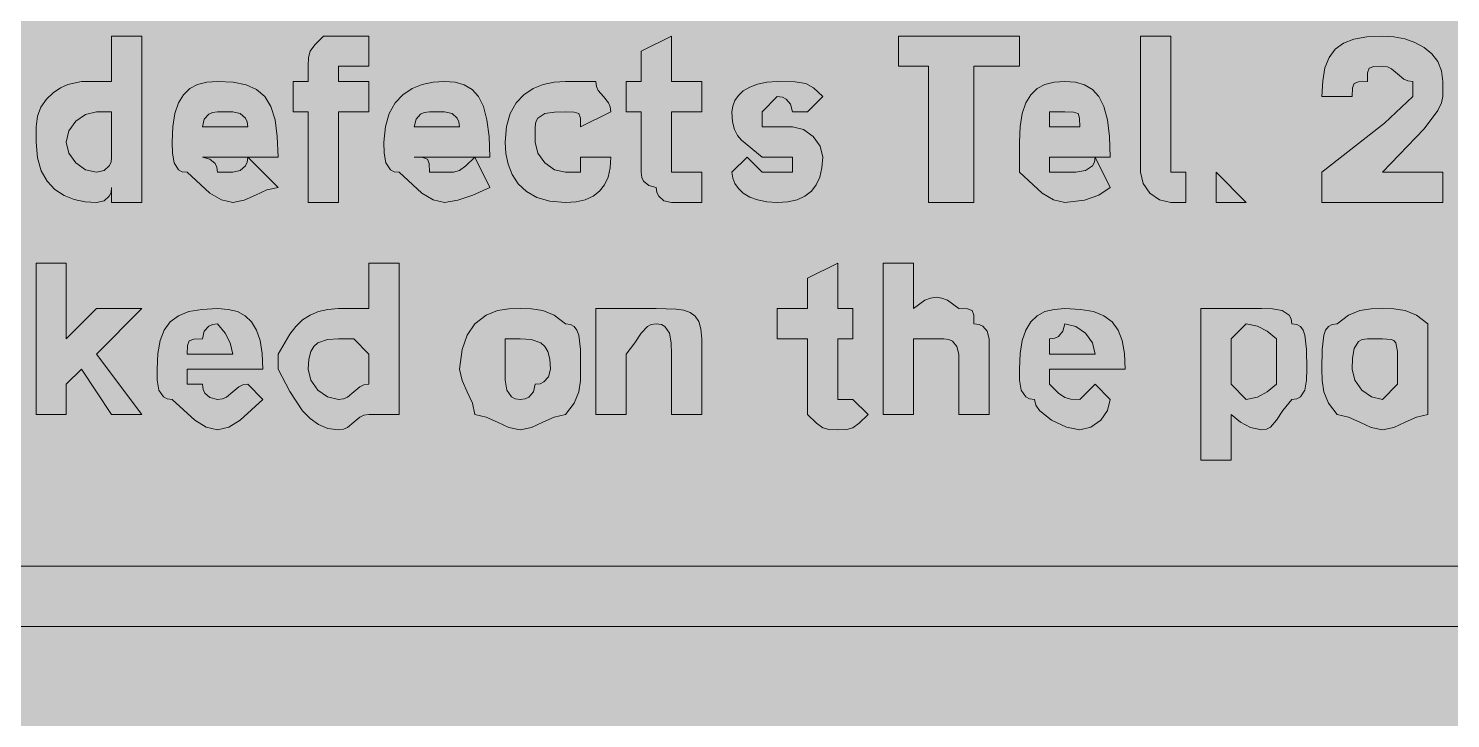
# Model space of a CAD drawing. Header units: metres. Extents: x 9 to 558, y 11 to 260.
# Drawn here: x 253.4 to 366.2, y 133.6 to 188.3 of the extents above; entities that cross this region are included whole.
import ezdxf

# ---------------------------------------------------------------- set-up
doc = ezdxf.new("R2010")
doc.units = ezdxf.units.M
doc.layers.add('FILL_BLACK_000000', color=7, linetype='Continuous', true_color=0x000000)
doc.layers.add('FILL_YELLOW_FFFF00', color=7, linetype='Continuous', true_color=0xffff00)

msp = doc.modelspace()

# ---------------------------------------------------------------- hatches: boundary and pattern name
at = {"layer": 'FILL_BLACK_000000', "true_color": 0x000000}
h = msp.add_hatch(color=7, dxfattribs=at)
h.dxf.hatch_style = 1
h.paths.add_polyline_path([(262.41, 187.68), (262.41, 174.48), (260.01, 174.48), (260.01, 175.68), (259.96, 175.28), (259.82, 174.99), (259.41, 174.63), (258.81, 174.48), (257.91, 174.54), (257.05, 174.72), (256.24, 175.05), (255.51, 175.53), (254.9, 176.18), (254.42, 177.01), (254.12, 178.04), (254.01, 179.28), (254.01, 180.48), (254.12, 181.32), (254.4, 182.05), (254.83, 182.67), (255.36, 183.18), (255.94, 183.57), (256.54, 183.85), (257.61, 184.08), (260.01, 184.08), (260.01, 187.68), (262.41, 187.68)])
h.paths.add_polyline_path([(260.01, 181.68), (258.81, 181.68), (257.93, 181.47), (257.16, 180.93), (256.62, 180.16), (256.41, 179.28), (256.62, 178.4), (257.16, 177.63), (257.93, 177.09), (258.81, 176.88), (259.41, 177.03), (259.82, 177.39), (259.96, 177.68), (260.01, 178.08), (260.01, 180.48), (260.01, 181.68)], flags=16)
h = msp.add_hatch(color=7, dxfattribs=at)
h.dxf.hatch_style = 1
h.paths.add_polyline_path([(275.61, 174.48), (275.61, 181.68), (274.41, 181.68), (274.41, 184.08), (275.61, 184.08), (275.61, 185.28), (275.63, 185.99), (275.76, 186.48), (276.12, 186.97), (276.81, 187.68), (279.21, 187.68), (280.41, 187.68), (280.41, 185.28), (279.21, 185.28), (278.01, 185.28), (278.01, 184.08), (280.41, 184.08), (280.41, 181.68), (278.01, 181.68), (278.01, 174.48), (275.61, 174.48)])
h = msp.add_hatch(color=7, dxfattribs=at)
h.dxf.hatch_style = 1
h.paths.add_polyline_path([(306.81, 184.08), (306.81, 181.68), (304.41, 181.68), (304.41, 178.08), (304.41, 176.88), (305.61, 176.88), (306.81, 176.88), (306.81, 174.48), (304.41, 174.48), (303.81, 174.63), (303.4, 174.99), (303.26, 175.28), (303.21, 175.68), (302.61, 175.83), (302.2, 176.19), (302.06, 176.48), (302.01, 176.88), (302.01, 181.68), (300.81, 181.68), (300.81, 184.08), (302.01, 184.08), (302.01, 186.48), (304.41, 187.68), (304.41, 184.08), (306.81, 184.08)])
h = msp.add_hatch(color=7, dxfattribs=at)
h.dxf.hatch_style = 1
h.paths.add_polyline_path([(328.41, 174.48), (324.81, 174.48), (324.81, 185.28), (322.41, 185.28), (322.41, 187.68), (332.01, 187.68), (332.01, 185.28), (328.41, 185.28), (328.41, 174.48)])
h = msp.add_hatch(color=7, dxfattribs=at)
h.dxf.hatch_style = 1
h.paths.add_polyline_path([(344.01, 178.08), (344.01, 176.88), (345.21, 176.88), (345.21, 174.48), (344.01, 174.48), (343.13, 174.69), (342.36, 175.23), (341.82, 176), (341.61, 176.88), (341.61, 187.68), (344.01, 187.68), (344.01, 178.08)])
h = msp.add_hatch(color=7, dxfattribs=at)
h.dxf.hatch_style = 1
h.paths.add_polyline_path([(365.61, 176.88), (365.61, 174.48), (356.01, 174.48), (356.01, 176.88), (360.96, 180.78), (363.21, 182.88), (363.21, 184.08), (362.81, 184.13), (362.5, 184.27), (362.01, 184.68), (361.52, 185.09), (361.21, 185.23), (360.81, 185.28), (360.12, 185.26), (359.76, 185.13), (359.63, 184.77), (359.61, 184.08), (358.92, 184.06), (358.56, 183.93), (358.43, 183.57), (358.41, 182.88), (356.01, 182.88), (356.07, 184.12), (356.25, 185.15), (356.58, 185.98), (357.06, 186.63), (357.71, 187.11), (358.54, 187.44), (359.57, 187.62), (360.81, 187.68), (361.71, 187.62), (362.57, 187.45), (363.38, 187.17), (364.11, 186.78), (364.72, 186.27), (365.2, 185.65), (365.5, 184.92), (365.61, 184.08), (365.61, 182.88), (365.5, 182.38), (365.2, 181.77), (364.11, 180.33), (360.81, 176.88), (365.61, 176.88)])
h = msp.add_hatch(color=7, dxfattribs=at)
h.dxf.hatch_style = 1
h.paths.add_polyline_path([(271.41, 175.08), (270.51, 174.67), (269.61, 174.48), (268.71, 174.69), (267.81, 175.23), (266.01, 176.88), (265.61, 176.93), (265.32, 177.09), (264.96, 177.63), (264.83, 178.4), (264.81, 179.28), (264.87, 180.52), (265.03, 181.55), (265.32, 182.38), (265.71, 183.03), (266.22, 183.51), (266.83, 183.84), (267.57, 184.02), (268.41, 184.08), (269.65, 184.02), (270.68, 183.82), (271.51, 183.45), (272.16, 182.88), (272.64, 182.09), (272.97, 181.04), (273.15, 179.72), (273.21, 178.08), (270.81, 178.08), (273.21, 175.68), (272.31, 175.49), (271.41, 175.08)])
h.paths.add_polyline_path([(267.21, 178.08), (267.81, 177.93), (268.22, 177.57), (268.36, 177.28), (268.41, 176.88), (269.61, 176.88), (270.21, 177.03), (270.62, 177.39), (270.76, 177.68), (270.81, 178.08), (267.21, 178.08)], flags=16)
h.paths.add_polyline_path([(270.76, 180.88), (270.62, 181.17), (270.21, 181.53), (269.61, 181.68), (268.41, 181.68), (268.01, 181.63), (267.72, 181.49), (267.36, 181.08), (267.21, 180.48), (270.81, 180.48), (270.76, 180.88)], flags=16)
h = msp.add_hatch(color=7, dxfattribs=at)
h.dxf.hatch_style = 1
h.paths.add_polyline_path([(287.48, 174.67), (286.41, 174.48), (285.51, 174.69), (284.61, 175.23), (282.81, 176.88), (282.41, 176.93), (282.12, 177.09), (281.76, 177.63), (281.63, 178.4), (281.61, 179.28), (281.72, 180.52), (282.02, 181.55), (282.5, 182.38), (283.11, 183.03), (283.84, 183.51), (284.65, 183.84), (285.51, 184.02), (286.41, 184.08), (287.25, 184.02), (287.98, 183.82), (288.6, 183.45), (289.11, 182.88), (289.5, 182.09), (289.78, 181.04), (289.95, 179.72), (290.01, 178.08), (288.81, 178.08), (290.01, 175.68), (288.66, 175.08), (287.48, 174.67)])
h.paths.add_polyline_path([(284.01, 178.08), (284.7, 178.06), (285.06, 177.93), (285.19, 177.57), (285.21, 176.88), (286.41, 176.88), (287.12, 176.9), (287.61, 177.03), (288.1, 177.39), (288.81, 178.08), (284.01, 178.08)], flags=16)
h.paths.add_polyline_path([(287.56, 180.88), (287.42, 181.17), (287.01, 181.53), (286.41, 181.68), (285.21, 181.68), (284.81, 181.63), (284.52, 181.49), (284.16, 181.08), (284.01, 180.48), (287.61, 180.48), (287.56, 180.88)], flags=16)
h = msp.add_hatch(color=7, dxfattribs=at)
h.dxf.hatch_style = 1
h.paths.add_polyline_path([(298.41, 184.08), (298.46, 183.68), (298.6, 183.37), (299.01, 182.88), (299.42, 182.39), (299.56, 182.08), (299.61, 181.68), (297.21, 180.48), (297.19, 181.17), (297.06, 181.53), (296.7, 181.66), (296.01, 181.68), (295.13, 181.66), (294.36, 181.53), (293.82, 181.17), (293.66, 180.88), (293.61, 180.48), (293.61, 179.28), (293.82, 178.4), (294.36, 177.63), (295.13, 177.09), (296.01, 176.88), (297.21, 176.88), (297.21, 178.08), (299.61, 178.08), (299.55, 177.24), (299.38, 176.5), (299.1, 175.89), (298.71, 175.38), (298.2, 174.99), (297.58, 174.7), (296.85, 174.54), (296.01, 174.48), (294.77, 174.59), (293.74, 174.89), (292.91, 175.37), (292.26, 175.98), (291.78, 176.71), (291.45, 177.52), (291.27, 178.38), (291.21, 179.28), (291.32, 180.52), (291.62, 181.55), (292.1, 182.38), (292.71, 183.03), (293.44, 183.51), (294.25, 183.84), (295.11, 184.02), (296.01, 184.08), (298.41, 184.08)])
h = msp.add_hatch(color=7, dxfattribs=at)
h.dxf.hatch_style = 1
h.paths.add_polyline_path([(316.35, 177.24), (316.18, 176.5), (315.9, 175.89), (315.51, 175.38), (315, 174.99), (314.38, 174.7), (313.65, 174.54), (312.81, 174.48), (311.97, 174.53), (311.23, 174.69), (310.62, 174.92), (310.11, 175.23), (309.72, 175.59), (309.44, 176), (309.27, 176.43), (309.21, 176.88), (310.41, 178.08), (311.61, 176.88), (312.81, 176.88), (314.01, 176.88), (314.01, 178.08), (311.61, 178.08), (309.96, 179.43), (309.65, 179.8), (309.42, 180.27), (309.26, 180.89), (309.21, 181.68), (309.27, 182.13), (309.44, 182.56), (309.72, 182.97), (310.11, 183.33), (310.62, 183.64), (311.23, 183.87), (311.97, 184.03), (312.81, 184.08), (314.22, 184.06), (315.06, 183.93), (315.68, 183.57), (316.41, 182.88), (315.21, 181.68), (314.01, 181.68), (313.86, 182.28), (313.5, 182.69), (313.21, 182.83), (312.81, 182.88), (311.61, 181.68), (311.61, 180.48), (314.01, 180.48), (314.89, 180.27), (315.66, 179.73), (316.2, 178.96), (316.41, 178.08), (316.35, 177.24)])
h = msp.add_hatch(color=7, dxfattribs=at)
h.dxf.hatch_style = 1
h.paths.add_polyline_path([(337.18, 174.67), (335.61, 174.48), (334.71, 174.69), (333.81, 175.23), (332.01, 176.88), (332.01, 179.28), (332.07, 180.52), (332.23, 181.55), (332.52, 182.38), (332.91, 183.03), (333.42, 183.51), (334.03, 183.84), (334.77, 184.02), (335.61, 184.08), (336.45, 184.02), (337.18, 183.82), (337.8, 183.45), (338.31, 182.88), (338.7, 182.09), (338.99, 181.04), (339.15, 179.72), (339.21, 178.08), (338.01, 178.08), (339.21, 175.68), (338.31, 175.08), (337.18, 174.67)])
h.paths.add_polyline_path([(334.41, 178.08), (334.41, 176.88), (335.61, 176.88), (336.49, 176.9), (337.26, 177.03), (337.8, 177.39), (337.96, 177.68), (338.01, 178.08), (334.41, 178.08)], flags=16)
h.paths.add_polyline_path([(336.79, 181.17), (336.66, 181.53), (336.3, 181.66), (335.61, 181.68), (334.41, 181.68), (334.41, 180.48), (336.81, 180.48), (336.79, 181.17)], flags=16)
h = msp.add_hatch(color=7, dxfattribs=at)
h.dxf.hatch_style = 1
h.paths.add_polyline_path([(347.61, 176.88), (350.01, 174.48), (347.61, 174.48), (347.61, 176.88)])
h = msp.add_hatch(color=7, dxfattribs=at)
h.dxf.hatch_style = 1
h.paths.add_polyline_path([(254.01, 169.68), (256.41, 169.68), (256.41, 163.68), (258.81, 166.08), (262.41, 166.08), (258.81, 162.48), (262.41, 157.68), (260.01, 157.68), (257.61, 161.28), (256.41, 160.08), (256.41, 157.68), (254.01, 157.68), (254.01, 169.68)])
h = msp.add_hatch(color=7, dxfattribs=at)
h.dxf.hatch_style = 1
h.paths.add_polyline_path([(282.81, 169.68), (282.81, 157.68), (280.41, 157.68), (280.01, 157.63), (279.7, 157.49), (279.21, 157.08), (278.72, 156.67), (278.41, 156.53), (278.01, 156.48), (277.16, 156.59), (276.42, 156.89), (275.75, 157.37), (275.16, 157.98), (274.13, 159.52), (273.21, 161.28), (273.21, 162.48), (274.13, 164.05), (274.62, 164.67), (275.16, 165.18), (275.75, 165.57), (276.42, 165.85), (277.16, 166.02), (278.01, 166.08), (280.41, 166.08), (280.41, 169.68), (282.81, 169.68)])
h.paths.add_polyline_path([(279.21, 163.68), (278.01, 163.68), (277.13, 163.64), (276.36, 163.38), (276.05, 163.09), (275.82, 162.67), (275.66, 162.07), (275.61, 161.28), (275.82, 160.4), (276.36, 159.63), (277.13, 159.09), (278.01, 158.88), (278.41, 158.93), (278.72, 159.07), (279.21, 159.48), (279.7, 159.89), (280.01, 160.03), (280.41, 160.08), (280.41, 162.48), (279.21, 163.68)], flags=16)
h = msp.add_hatch(color=7, dxfattribs=at)
h.dxf.hatch_style = 1
h.paths.add_polyline_path([(318.81, 166.08), (318.81, 163.68), (317.61, 163.68), (317.61, 160.08), (317.61, 158.88), (318.81, 158.88), (320.01, 157.68), (319.3, 156.99), (318.81, 156.63), (318.32, 156.5), (317.61, 156.48), (316.9, 156.5), (316.41, 156.63), (315.92, 156.99), (315.21, 157.68), (315.21, 158.88), (315.21, 163.68), (312.81, 163.68), (312.81, 166.08), (315.21, 166.08), (315.21, 168.48), (317.61, 169.68), (317.61, 166.08), (318.81, 166.08)])
h = msp.add_hatch(color=7, dxfattribs=at)
h.dxf.hatch_style = 1
h.paths.add_polyline_path([(324.51, 166.75), (324.96, 166.92), (325.41, 166.98), (325.86, 166.92), (326.31, 166.75), (327.21, 166.08), (327.9, 166.06), (328.26, 165.93), (328.39, 165.57), (328.41, 164.88), (328.81, 164.83), (329.1, 164.69), (329.46, 164.28), (329.61, 163.68), (329.61, 157.68), (327.21, 157.68), (327.21, 162.48), (327.06, 163.08), (326.7, 163.49), (326.41, 163.63), (326.01, 163.68), (324.81, 163.68), (323.61, 163.68), (323.61, 162.48), (323.61, 157.68), (321.21, 157.68), (321.21, 169.68), (323.61, 169.68), (323.61, 166.08), (324.51, 166.75)])
h = msp.add_hatch(color=7, dxfattribs=at)
h.dxf.hatch_style = 1
h.paths.add_polyline_path([(266.01, 160.08), (267.21, 160.08), (267.26, 159.68), (267.4, 159.39), (267.81, 159.03), (268.41, 158.88), (268.81, 158.93), (269.12, 159.07), (269.61, 159.48), (270.1, 159.89), (270.41, 160.03), (270.81, 160.08), (272.01, 158.88), (270.21, 157.23), (269.31, 156.69), (268.41, 156.48), (267.51, 156.69), (266.61, 157.23), (264.81, 158.88), (264.41, 158.93), (264.12, 159.09), (263.76, 159.63), (263.63, 160.4), (263.61, 161.28), (263.67, 162.52), (263.85, 163.55), (264.18, 164.38), (264.66, 165.03), (265.31, 165.51), (266.14, 165.84), (267.17, 166.02), (268.41, 166.08), (269.25, 166.02), (269.98, 165.84), (270.6, 165.51), (271.11, 165.03), (271.5, 164.38), (271.78, 163.55), (271.95, 162.52), (272.01, 161.28), (266.01, 161.28), (266.01, 160.08)])
h.paths.add_polyline_path([(269.42, 163.36), (269.01, 164.13), (268.41, 164.88), (268.01, 164.83), (267.72, 164.69), (267.36, 164.28), (267.21, 163.68), (266.52, 163.66), (266.16, 163.53), (266.03, 163.17), (266.01, 162.48), (269.61, 162.48), (269.42, 163.36)], flags=16)
h = msp.add_hatch(color=7, dxfattribs=at)
h.dxf.hatch_style = 1
h.paths.add_polyline_path([(297.06, 159.48), (296.7, 158.58), (296.01, 157.68), (295.11, 157.49), (294.21, 157.08), (293.31, 156.67), (292.41, 156.48), (291.51, 156.67), (290.61, 157.08), (289.71, 157.49), (288.81, 157.68), (288.62, 158.58), (288.21, 159.48), (287.8, 160.38), (287.61, 161.28), (287.8, 162.85), (288.21, 163.98), (288.81, 164.88), (289.71, 165.57), (290.61, 165.93), (291.51, 166.06), (292.41, 166.08), (293.31, 166.06), (294.21, 165.93), (295.11, 165.57), (296.01, 164.88), (296.41, 164.82), (296.7, 164.65), (296.92, 164.37), (297.06, 163.98), (297.19, 162.85), (297.21, 161.28), (297.19, 160.38), (297.06, 159.48)])
h.paths.add_polyline_path([(294.6, 162.67), (294.37, 163.09), (294.06, 163.38), (293.29, 163.64), (292.41, 163.68), (291.21, 163.68), (291.21, 161.28), (291.23, 160.4), (291.36, 159.63), (291.72, 159.09), (292.01, 158.93), (292.41, 158.88), (292.81, 158.93), (293.1, 159.07), (293.46, 159.48), (293.61, 160.08), (294.01, 160.13), (294.3, 160.27), (294.66, 160.68), (294.81, 161.28), (294.76, 162.07), (294.6, 162.67)], flags=16)
h = msp.add_hatch(color=7, dxfattribs=at)
h.dxf.hatch_style = 1
h.paths.add_polyline_path([(304.41, 157.68), (304.41, 162.48), (304.39, 163.36), (304.26, 164.13), (303.9, 164.67), (303.61, 164.83), (303.21, 164.88), (302.81, 164.83), (302.5, 164.67), (302.01, 164.13), (301.52, 163.36), (300.81, 162.48), (300.81, 157.68), (298.41, 157.68), (298.41, 166.08), (300.81, 166.08), (302.01, 166.08), (303.21, 166.08), (304.78, 166.04), (305.4, 165.95), (305.91, 165.78), (306.3, 165.49), (306.58, 165.07), (306.75, 164.47), (306.81, 163.68), (306.81, 157.68), (304.41, 157.68)])
h = msp.add_hatch(color=7, dxfattribs=at)
h.dxf.hatch_style = 1
h.paths.add_polyline_path([(334.41, 160.08), (335.12, 159.39), (335.61, 159.03), (336.1, 158.9), (336.81, 158.88), (338.01, 160.08), (339.21, 158.88), (339, 158), (338.46, 157.23), (337.69, 156.69), (336.81, 156.48), (335.74, 156.69), (334.56, 157.23), (333.6, 158), (333.32, 158.43), (333.21, 158.88), (332.81, 158.93), (332.52, 159.09), (332.16, 159.63), (332.03, 160.4), (332.01, 161.28), (332.07, 162.52), (332.23, 163.55), (332.52, 164.38), (332.91, 165.03), (333.42, 165.51), (334.03, 165.84), (334.77, 166.02), (335.61, 166.08), (336.85, 166.02), (337.88, 165.84), (338.71, 165.51), (339.36, 165.03), (339.84, 164.38), (340.17, 163.55), (340.35, 162.52), (340.41, 161.28), (334.41, 161.28), (334.41, 160.08)])
h.paths.add_polyline_path([(337.8, 163.36), (337.26, 164.13), (336.49, 164.67), (335.61, 164.88), (335.46, 164.28), (335.1, 163.87), (334.81, 163.73), (334.41, 163.68), (334.41, 162.48), (338.01, 162.48), (337.8, 163.36)], flags=16)
h = msp.add_hatch(color=7, dxfattribs=at)
h.dxf.hatch_style = 1
h.paths.add_polyline_path([(354.66, 159.63), (354.3, 159.09), (354.01, 158.93), (353.61, 158.88), (352.9, 158), (352.41, 157.23), (351.92, 156.69), (351.61, 156.53), (351.21, 156.48), (350.33, 156.67), (349.56, 157.08), (348.81, 157.68), (348.81, 154.08), (346.41, 154.08), (346.41, 166.08), (348.81, 166.08), (351.21, 166.08), (352.09, 166.06), (352.86, 165.93), (353.4, 165.57), (353.56, 165.28), (353.61, 164.88), (354.01, 164.82), (354.3, 164.65), (354.52, 164.37), (354.66, 163.98), (354.79, 162.85), (354.81, 161.28), (354.79, 160.4), (354.66, 159.63)])
h.paths.add_polyline_path([(351.66, 159.48), (352.41, 160.08), (352.41, 161.28), (352.41, 162.48), (352.41, 163.68), (351.66, 164.28), (350.89, 164.69), (350.01, 164.88), (348.81, 163.68), (348.81, 161.28), (348.81, 160.08), (350.01, 158.88), (350.89, 159.07), (351.66, 159.48)], flags=16)
h = msp.add_hatch(color=7, dxfattribs=at)
h.dxf.hatch_style = 1
h.paths.add_polyline_path([(363.51, 157.49), (362.61, 157.08), (361.71, 156.67), (360.81, 156.48), (359.91, 156.67), (359.01, 157.08), (358.11, 157.49), (357.21, 157.68), (356.52, 158.58), (356.16, 159.48), (356.03, 160.38), (356.01, 161.28), (356.03, 162.85), (356.16, 163.98), (356.3, 164.37), (356.52, 164.65), (356.81, 164.82), (357.21, 164.88), (358.11, 165.57), (359.01, 165.93), (359.91, 166.06), (360.81, 166.08), (361.71, 166.06), (362.61, 165.93), (363.51, 165.57), (364.41, 164.88), (364.41, 161.28), (364.41, 157.68), (363.51, 157.49)])
h.paths.add_polyline_path([(361.86, 163.38), (361.72, 163.55), (361.5, 163.64), (360.81, 163.68), (359.61, 163.68), (359.21, 163.63), (358.92, 163.47), (358.56, 162.93), (358.43, 162.16), (358.41, 161.28), (358.62, 160.4), (359.16, 159.63), (359.93, 159.09), (360.81, 158.88), (362.01, 160.08), (362.01, 161.28), (361.99, 162.67), (361.86, 163.38)], flags=16)
h = msp.add_hatch(color=7, dxfattribs=at)
h.dxf.hatch_style = 1
h.paths.add_polyline_path([(76.41, 136.08), (69.21, 136.08), (62.01, 143.28), (69.21, 150.48), (76.41, 150.48), (71.61, 145.68), (504.81, 145.68), (504.81, 140.88), (71.61, 140.88), (76.41, 136.08)])
at = {"layer": 'FILL_YELLOW_FFFF00', "true_color": 0xffff00}
h = msp.add_hatch(color=7, dxfattribs=at)
h.dxf.hatch_style = 1
h.paths.add_polyline_path([(551.26, 259.63), (552.02, 259.47), (553.41, 258.93), (556.41, 257.28), (556.81, 256.78), (557.1, 256.19), (557.46, 254.88), (557.61, 252.48), (557.61, 18.48), (557.61, 16.08), (557.42, 15.2), (557.01, 14.43), (556.41, 13.68), (554.8, 12.29), (554.09, 11.87), (553.41, 11.58), (552.02, 11.32), (550.41, 11.28), (16.41, 11.28), (14.01, 11.28), (13.13, 11.99), (12.36, 12.48), (11.82, 12.97), (11.66, 13.28), (11.61, 13.68), (10.82, 14.13), (10.22, 14.6), (9.8, 15.09), (9.51, 15.63), (9.25, 16.89), (9.21, 18.48), (9.21, 252.48), (9.21, 254.88), (11.61, 257.28), (12.36, 257.88), (13.13, 258.29), (14.01, 258.48), (14.76, 259.08), (15.53, 259.49), (16.41, 259.68), (550.41, 259.68), (551.26, 259.63)])

# ---------------------------------------------------------------- linework, layer by layer
at = {"layer": 'FILL_BLACK_000000', "lineweight": 0, "true_color": 0x000000}
for points in [[(262.41, 187.68), (262.41, 174.48), (260.01, 174.48), (260.01, 175.68), (259.96, 175.28), (259.82, 174.99), (259.41, 174.63), (258.81, 174.48), (257.91, 174.54), (257.05, 174.72), (256.24, 175.05), (255.51, 175.53), (254.9, 176.18), (254.42, 177.01), (254.12, 178.04), (254.01, 179.28), (254.01, 180.48), (254.12, 181.32), (254.4, 182.05), (254.83, 182.67), (255.36, 183.18), (255.94, 183.57), (256.54, 183.85), (257.61, 184.08), (260.01, 184.08), (260.01, 187.68)], [(275.61, 174.48), (275.61, 181.68), (274.41, 181.68), (274.41, 184.08), (275.61, 184.08), (275.61, 185.28), (275.63, 185.99), (275.76, 186.48), (276.12, 186.97), (276.81, 187.68), (279.21, 187.68), (280.41, 187.68), (280.41, 185.28), (279.21, 185.28), (278.01, 185.28), (278.01, 184.08), (280.41, 184.08), (280.41, 181.68), (278.01, 181.68), (278.01, 174.48)], [(306.81, 184.08), (306.81, 181.68), (304.41, 181.68), (304.41, 178.08), (304.41, 176.88), (305.61, 176.88), (306.81, 176.88), (306.81, 174.48), (304.41, 174.48), (303.81, 174.63), (303.4, 174.99), (303.26, 175.28), (303.21, 175.68), (302.61, 175.83), (302.2, 176.19), (302.06, 176.48), (302.01, 176.88), (302.01, 181.68), (300.81, 181.68), (300.81, 184.08), (302.01, 184.08), (302.01, 186.48), (304.41, 187.68), (304.41, 184.08)], [(328.41, 174.48), (324.81, 174.48), (324.81, 185.28), (322.41, 185.28), (322.41, 187.68), (332.01, 187.68), (332.01, 185.28), (328.41, 185.28)], [(344.01, 178.08), (344.01, 176.88), (345.21, 176.88), (345.21, 174.48), (344.01, 174.48), (343.13, 174.69), (342.36, 175.23), (341.82, 176), (341.61, 176.88), (341.61, 187.68), (344.01, 187.68)], [(365.61, 176.88), (365.61, 174.48), (356.01, 174.48), (356.01, 176.88), (360.96, 180.78), (363.21, 182.88), (363.21, 184.08), (362.81, 184.13), (362.5, 184.27), (362.01, 184.68), (361.52, 185.09), (361.21, 185.23), (360.81, 185.28), (360.12, 185.26), (359.76, 185.13), (359.63, 184.77), (359.61, 184.08), (358.92, 184.06), (358.56, 183.93), (358.43, 183.57), (358.41, 182.88), (356.01, 182.88), (356.07, 184.12), (356.25, 185.15), (356.58, 185.98), (357.06, 186.63), (357.71, 187.11), (358.54, 187.44), (359.57, 187.62), (360.81, 187.68), (361.71, 187.62), (362.57, 187.45), (363.38, 187.17), (364.11, 186.78), (364.72, 186.27), (365.2, 185.65), (365.5, 184.92), (365.61, 184.08), (365.61, 182.88), (365.5, 182.38), (365.2, 181.77), (364.11, 180.33), (360.81, 176.88)], [(271.41, 175.08), (270.51, 174.67), (269.61, 174.48), (268.71, 174.69), (267.81, 175.23), (266.01, 176.88), (265.61, 176.93), (265.32, 177.09), (264.96, 177.63), (264.83, 178.4), (264.81, 179.28), (264.87, 180.52), (265.03, 181.55), (265.32, 182.38), (265.71, 183.03), (266.22, 183.51), (266.83, 183.84), (267.57, 184.02), (268.41, 184.08), (269.65, 184.02), (270.68, 183.82), (271.51, 183.45), (272.16, 182.88), (272.64, 182.09), (272.97, 181.04), (273.15, 179.72), (273.21, 178.08), (270.81, 178.08), (273.21, 175.68), (272.31, 175.49)], [(287.48, 174.67), (286.41, 174.48), (285.51, 174.69), (284.61, 175.23), (282.81, 176.88), (282.41, 176.93), (282.12, 177.09), (281.76, 177.63), (281.63, 178.4), (281.61, 179.28), (281.72, 180.52), (282.02, 181.55), (282.5, 182.38), (283.11, 183.03), (283.84, 183.51), (284.65, 183.84), (285.51, 184.02), (286.41, 184.08), (287.25, 184.02), (287.98, 183.82), (288.6, 183.45), (289.11, 182.88), (289.5, 182.09), (289.78, 181.04), (289.95, 179.72), (290.01, 178.08), (288.81, 178.08), (290.01, 175.68), (288.66, 175.08)], [(298.41, 184.08), (298.46, 183.68), (298.6, 183.37), (299.01, 182.88), (299.42, 182.39), (299.56, 182.08), (299.61, 181.68), (297.21, 180.48), (297.19, 181.17), (297.06, 181.53), (296.7, 181.66), (296.01, 181.68), (295.13, 181.66), (294.36, 181.53), (293.82, 181.17), (293.66, 180.88), (293.61, 180.48), (293.61, 179.28), (293.82, 178.4), (294.36, 177.63), (295.13, 177.09), (296.01, 176.88), (297.21, 176.88), (297.21, 178.08), (299.61, 178.08), (299.55, 177.24), (299.38, 176.5), (299.1, 175.89), (298.71, 175.38), (298.2, 174.99), (297.58, 174.7), (296.85, 174.54), (296.01, 174.48), (294.77, 174.59), (293.74, 174.89), (292.91, 175.37), (292.26, 175.98), (291.78, 176.71), (291.45, 177.52), (291.27, 178.38), (291.21, 179.28), (291.32, 180.52), (291.62, 181.55), (292.1, 182.38), (292.71, 183.03), (293.44, 183.51), (294.25, 183.84), (295.11, 184.02), (296.01, 184.08)], [(316.35, 177.24), (316.18, 176.5), (315.9, 175.89), (315.51, 175.38), (315, 174.99), (314.38, 174.7), (313.65, 174.54), (312.81, 174.48), (311.97, 174.53), (311.23, 174.69), (310.62, 174.92), (310.11, 175.23), (309.72, 175.59), (309.44, 176), (309.27, 176.43), (309.21, 176.88), (310.41, 178.08), (311.61, 176.88), (312.81, 176.88), (314.01, 176.88), (314.01, 178.08), (311.61, 178.08), (309.96, 179.43), (309.65, 179.8), (309.42, 180.27), (309.26, 180.89), (309.21, 181.68), (309.27, 182.13), (309.44, 182.56), (309.72, 182.97), (310.11, 183.33), (310.62, 183.64), (311.23, 183.87), (311.97, 184.03), (312.81, 184.08), (314.22, 184.06), (315.06, 183.93), (315.68, 183.57), (316.41, 182.88), (315.21, 181.68), (314.01, 181.68), (313.86, 182.28), (313.5, 182.69), (313.21, 182.83), (312.81, 182.88), (311.61, 181.68), (311.61, 180.48), (314.01, 180.48), (314.89, 180.27), (315.66, 179.73), (316.2, 178.96), (316.41, 178.08)], [(337.18, 174.67), (335.61, 174.48), (334.71, 174.69), (333.81, 175.23), (332.01, 176.88), (332.01, 179.28), (332.07, 180.52), (332.23, 181.55), (332.52, 182.38), (332.91, 183.03), (333.42, 183.51), (334.03, 183.84), (334.77, 184.02), (335.61, 184.08), (336.45, 184.02), (337.18, 183.82), (337.8, 183.45), (338.31, 182.88), (338.7, 182.09), (338.99, 181.04), (339.15, 179.72), (339.21, 178.08), (338.01, 178.08), (339.21, 175.68), (338.31, 175.08)], [(260.01, 181.68), (258.81, 181.68), (257.93, 181.47), (257.16, 180.93), (256.62, 180.16), (256.41, 179.28), (256.62, 178.4), (257.16, 177.63), (257.93, 177.09), (258.81, 176.88), (259.41, 177.03), (259.82, 177.39), (259.96, 177.68), (260.01, 178.08), (260.01, 180.48)], [(270.76, 180.88), (270.62, 181.17), (270.21, 181.53), (269.61, 181.68), (268.41, 181.68), (268.01, 181.63), (267.72, 181.49), (267.36, 181.08), (267.21, 180.48), (270.81, 180.48)], [(287.56, 180.88), (287.42, 181.17), (287.01, 181.53), (286.41, 181.68), (285.21, 181.68), (284.81, 181.63), (284.52, 181.49), (284.16, 181.08), (284.01, 180.48), (287.61, 180.48)], [(336.79, 181.17), (336.66, 181.53), (336.3, 181.66), (335.61, 181.68), (334.41, 181.68), (334.41, 180.48), (336.81, 180.48)], [(267.21, 178.08), (267.81, 177.93), (268.22, 177.57), (268.36, 177.28), (268.41, 176.88), (269.61, 176.88), (270.21, 177.03), (270.62, 177.39), (270.76, 177.68), (270.81, 178.08)], [(284.01, 178.08), (284.7, 178.06), (285.06, 177.93), (285.19, 177.57), (285.21, 176.88), (286.41, 176.88), (287.12, 176.9), (287.61, 177.03), (288.1, 177.39), (288.81, 178.08)], [(334.41, 178.08), (334.41, 176.88), (335.61, 176.88), (336.49, 176.9), (337.26, 177.03), (337.8, 177.39), (337.96, 177.68), (338.01, 178.08)], [(347.61, 176.88), (350.01, 174.48), (347.61, 174.48)], [(254.01, 169.68), (256.41, 169.68), (256.41, 163.68), (258.81, 166.08), (262.41, 166.08), (258.81, 162.48), (262.41, 157.68), (260.01, 157.68), (257.61, 161.28), (256.41, 160.08), (256.41, 157.68), (254.01, 157.68)], [(282.81, 169.68), (282.81, 157.68), (280.41, 157.68), (280.01, 157.63), (279.7, 157.49), (279.21, 157.08), (278.72, 156.67), (278.41, 156.53), (278.01, 156.48), (277.16, 156.59), (276.42, 156.89), (275.75, 157.37), (275.16, 157.98), (274.13, 159.52), (273.21, 161.28), (273.21, 162.48), (274.13, 164.05), (274.62, 164.67), (275.16, 165.18), (275.75, 165.57), (276.42, 165.85), (277.16, 166.02), (278.01, 166.08), (280.41, 166.08), (280.41, 169.68)], [(318.81, 166.08), (318.81, 163.68), (317.61, 163.68), (317.61, 160.08), (317.61, 158.88), (318.81, 158.88), (320.01, 157.68), (319.3, 156.99), (318.81, 156.63), (318.32, 156.5), (317.61, 156.48), (316.9, 156.5), (316.41, 156.63), (315.92, 156.99), (315.21, 157.68), (315.21, 158.88), (315.21, 163.68), (312.81, 163.68), (312.81, 166.08), (315.21, 166.08), (315.21, 168.48), (317.61, 169.68), (317.61, 166.08)], [(324.51, 166.75), (324.96, 166.92), (325.41, 166.98), (325.86, 166.92), (326.31, 166.75), (327.21, 166.08), (327.9, 166.06), (328.26, 165.93), (328.39, 165.57), (328.41, 164.88), (328.81, 164.83), (329.1, 164.69), (329.46, 164.28), (329.61, 163.68), (329.61, 157.68), (327.21, 157.68), (327.21, 162.48), (327.06, 163.08), (326.7, 163.49), (326.41, 163.63), (326.01, 163.68), (324.81, 163.68), (323.61, 163.68), (323.61, 162.48), (323.61, 157.68), (321.21, 157.68), (321.21, 169.68), (323.61, 169.68), (323.61, 166.08)], [(266.01, 160.08), (267.21, 160.08), (267.26, 159.68), (267.4, 159.39), (267.81, 159.03), (268.41, 158.88), (268.81, 158.93), (269.12, 159.07), (269.61, 159.48), (270.1, 159.89), (270.41, 160.03), (270.81, 160.08), (272.01, 158.88), (270.21, 157.23), (269.31, 156.69), (268.41, 156.48), (267.51, 156.69), (266.61, 157.23), (264.81, 158.88), (264.41, 158.93), (264.12, 159.09), (263.76, 159.63), (263.63, 160.4), (263.61, 161.28), (263.67, 162.52), (263.85, 163.55), (264.18, 164.38), (264.66, 165.03), (265.31, 165.51), (266.14, 165.84), (267.17, 166.02), (268.41, 166.08), (269.25, 166.02), (269.98, 165.84), (270.6, 165.51), (271.11, 165.03), (271.5, 164.38), (271.78, 163.55), (271.95, 162.52), (272.01, 161.28), (266.01, 161.28)], [(297.06, 159.48), (296.7, 158.58), (296.01, 157.68), (295.11, 157.49), (294.21, 157.08), (293.31, 156.67), (292.41, 156.48), (291.51, 156.67), (290.61, 157.08), (289.71, 157.49), (288.81, 157.68), (288.62, 158.58), (288.21, 159.48), (287.8, 160.38), (287.61, 161.28), (287.8, 162.85), (288.21, 163.98), (288.81, 164.88), (289.71, 165.57), (290.61, 165.93), (291.51, 166.06), (292.41, 166.08), (293.31, 166.06), (294.21, 165.93), (295.11, 165.57), (296.01, 164.88), (296.41, 164.82), (296.7, 164.65), (296.92, 164.37), (297.06, 163.98), (297.19, 162.85), (297.21, 161.28), (297.19, 160.38)], [(304.41, 157.68), (304.41, 162.48), (304.39, 163.36), (304.26, 164.13), (303.9, 164.67), (303.61, 164.83), (303.21, 164.88), (302.81, 164.83), (302.5, 164.67), (302.01, 164.13), (301.52, 163.36), (300.81, 162.48), (300.81, 157.68), (298.41, 157.68), (298.41, 166.08), (300.81, 166.08), (302.01, 166.08), (303.21, 166.08), (304.78, 166.04), (305.4, 165.95), (305.91, 165.78), (306.3, 165.49), (306.58, 165.07), (306.75, 164.47), (306.81, 163.68), (306.81, 157.68)], [(334.41, 160.08), (335.12, 159.39), (335.61, 159.03), (336.1, 158.9), (336.81, 158.88), (338.01, 160.08), (339.21, 158.88), (339, 158), (338.46, 157.23), (337.69, 156.69), (336.81, 156.48), (335.74, 156.69), (334.56, 157.23), (333.6, 158), (333.32, 158.43), (333.21, 158.88), (332.81, 158.93), (332.52, 159.09), (332.16, 159.63), (332.03, 160.4), (332.01, 161.28), (332.07, 162.52), (332.23, 163.55), (332.52, 164.38), (332.91, 165.03), (333.42, 165.51), (334.03, 165.84), (334.77, 166.02), (335.61, 166.08), (336.85, 166.02), (337.88, 165.84), (338.71, 165.51), (339.36, 165.03), (339.84, 164.38), (340.17, 163.55), (340.35, 162.52), (340.41, 161.28), (334.41, 161.28)], [(354.66, 159.63), (354.3, 159.09), (354.01, 158.93), (353.61, 158.88), (352.9, 158), (352.41, 157.23), (351.92, 156.69), (351.61, 156.53), (351.21, 156.48), (350.33, 156.67), (349.56, 157.08), (348.81, 157.68), (348.81, 154.08), (346.41, 154.08), (346.41, 166.08), (348.81, 166.08), (351.21, 166.08), (352.09, 166.06), (352.86, 165.93), (353.4, 165.57), (353.56, 165.28), (353.61, 164.88), (354.01, 164.82), (354.3, 164.65), (354.52, 164.37), (354.66, 163.98), (354.79, 162.85), (354.81, 161.28), (354.79, 160.4)], [(363.51, 157.49), (362.61, 157.08), (361.71, 156.67), (360.81, 156.48), (359.91, 156.67), (359.01, 157.08), (358.11, 157.49), (357.21, 157.68), (356.52, 158.58), (356.16, 159.48), (356.03, 160.38), (356.01, 161.28), (356.03, 162.85), (356.16, 163.98), (356.3, 164.37), (356.52, 164.65), (356.81, 164.82), (357.21, 164.88), (358.11, 165.57), (359.01, 165.93), (359.91, 166.06), (360.81, 166.08), (361.71, 166.06), (362.61, 165.93), (363.51, 165.57), (364.41, 164.88), (364.41, 161.28), (364.41, 157.68)], [(269.42, 163.36), (269.01, 164.13), (268.41, 164.88), (268.01, 164.83), (267.72, 164.69), (267.36, 164.28), (267.21, 163.68), (266.52, 163.66), (266.16, 163.53), (266.03, 163.17), (266.01, 162.48), (269.61, 162.48)], [(337.8, 163.36), (337.26, 164.13), (336.49, 164.67), (335.61, 164.88), (335.46, 164.28), (335.1, 163.87), (334.81, 163.73), (334.41, 163.68), (334.41, 162.48), (338.01, 162.48)], [(351.66, 159.48), (352.41, 160.08), (352.41, 161.28), (352.41, 162.48), (352.41, 163.68), (351.66, 164.28), (350.89, 164.69), (350.01, 164.88), (348.81, 163.68), (348.81, 161.28), (348.81, 160.08), (350.01, 158.88), (350.89, 159.07)], [(279.21, 163.68), (278.01, 163.68), (277.13, 163.64), (276.36, 163.38), (276.05, 163.09), (275.82, 162.67), (275.66, 162.07), (275.61, 161.28), (275.82, 160.4), (276.36, 159.63), (277.13, 159.09), (278.01, 158.88), (278.41, 158.93), (278.72, 159.07), (279.21, 159.48), (279.7, 159.89), (280.01, 160.03), (280.41, 160.08), (280.41, 162.48)], [(294.6, 162.67), (294.37, 163.09), (294.06, 163.38), (293.29, 163.64), (292.41, 163.68), (291.21, 163.68), (291.21, 161.28), (291.23, 160.4), (291.36, 159.63), (291.72, 159.09), (292.01, 158.93), (292.41, 158.88), (292.81, 158.93), (293.1, 159.07), (293.46, 159.48), (293.61, 160.08), (294.01, 160.13), (294.3, 160.27), (294.66, 160.68), (294.81, 161.28), (294.76, 162.07)], [(361.86, 163.38), (361.72, 163.55), (361.5, 163.64), (360.81, 163.68), (359.61, 163.68), (359.21, 163.63), (358.92, 163.47), (358.56, 162.93), (358.43, 162.16), (358.41, 161.28), (358.62, 160.4), (359.16, 159.63), (359.93, 159.09), (360.81, 158.88), (362.01, 160.08), (362.01, 161.28), (361.99, 162.67)], [(76.41, 136.08), (69.21, 136.08), (62.01, 143.28), (69.21, 150.48), (76.41, 150.48), (71.61, 145.68), (504.81, 145.68), (504.81, 140.88), (71.61, 140.88)]]:
    msp.add_lwpolyline(points, close=True, dxfattribs=at)

doc.saveas('drawing.dxf')
